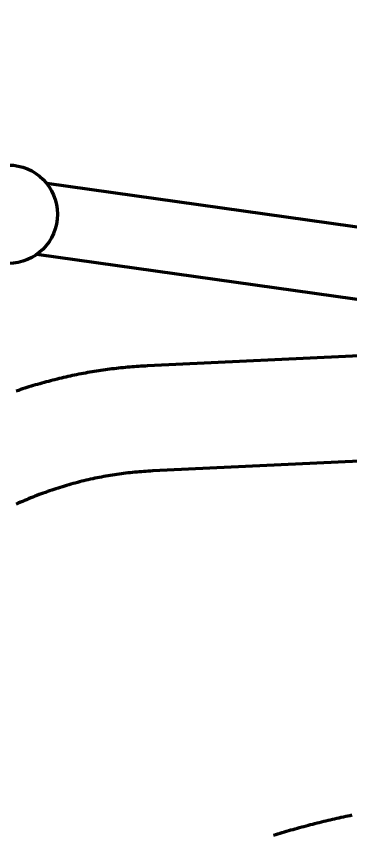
# Model space of a CAD drawing. Header units: millimetres. Extents: x 0 to 2382, y 0 to 420.
# Drawn here: x 280.6 to 288.08, y 327.1 to 345.38 of the extents above; entities that cross this region are included whole.
import ezdxf

# ---------------------------------------------------------------- set-up
doc = ezdxf.new("R2010")
doc.units = ezdxf.units.MM
doc.linetypes.add('IRAM-E-TRAZOS', pattern=[5, 4, -1])
for name, color, linetype, lineweight in [('01-VISIBLE', 7, 'CONTINUOUS', 70), ('02-OCULTA', 4, 'IRAM-E-TRAZOS', 35), ('08-FINA', 5, 'CONTINUOUS', 18)]:
    doc.layers.add(name, color=color, linetype=linetype, lineweight=lineweight)

msp = doc.modelspace()

# ---------------------------------------------------------------- linework, layer by layer
at = {"layer": '01-VISIBLE'}
for p, q in [((295.592, 339.638), (281.281, 341.649)), ((293.412, 338.329), (281.058, 340.065)), ((293.32, 338.039), (283.538, 337.574)), ((293.432, 335.691), (283.65, 335.226))]:
    msp.add_line(p, q, dxfattribs=at)
for points in [[(283.538, 337.574), (283.488, 337.571), (283.438, 337.568), (283.388, 337.565), (283.338, 337.562), (283.288, 337.559), (283.238, 337.555), (283.188, 337.551), (283.138, 337.547), (283.089, 337.543), (283.039, 337.538), (282.989, 337.533), (282.939, 337.528), (282.889, 337.523), (282.84, 337.517), (282.79, 337.511), (282.74, 337.505), (282.691, 337.499), (282.641, 337.492), (282.592, 337.486), (282.542, 337.479), (282.492, 337.472), (282.443, 337.464), (282.394, 337.456), (282.344, 337.448), (282.295, 337.44), (282.245, 337.432), (282.196, 337.423), (282.147, 337.415), (282.098, 337.405), (282.049, 337.396), (281.999, 337.387), (281.95, 337.377), (281.901, 337.367), (281.852, 337.357), (281.803, 337.346), (281.755, 337.335), (281.706, 337.324), (281.657, 337.313), (281.608, 337.302), (281.56, 337.29), (281.511, 337.279), (281.462, 337.266), (281.414, 337.254), (281.365, 337.242), (281.317, 337.229), (281.269, 337.216), (281.22, 337.203), (281.172, 337.189), (281.124, 337.176), (281.076, 337.162), (281.028, 337.148), (280.98, 337.133), (280.932, 337.119), (280.884, 337.104), (280.837, 337.089), (280.789, 337.074), (280.741, 337.058), (280.694, 337.043), (280.646, 337.027), (280.599, 337.011)], [(283.65, 335.226), (283.599, 335.224), (283.549, 335.221), (283.499, 335.218), (283.449, 335.214), (283.399, 335.21), (283.349, 335.206), (283.3, 335.202), (283.25, 335.197), (283.2, 335.192), (283.15, 335.187), (283.1, 335.182), (283.05, 335.176), (283.001, 335.169), (282.951, 335.163), (282.901, 335.156), (282.852, 335.149), (282.802, 335.142), (282.753, 335.134), (282.703, 335.126), (282.654, 335.118), (282.604, 335.109), (282.555, 335.1), (282.506, 335.091), (282.457, 335.081), (282.407, 335.072), (282.358, 335.062), (282.309, 335.051), (282.26, 335.04), (282.211, 335.03), (282.163, 335.018), (282.114, 335.007), (282.065, 334.995), (282.016, 334.983), (281.968, 334.97), (281.919, 334.957), (281.871, 334.944), (281.823, 334.931), (281.775, 334.917), (281.726, 334.904), (281.678, 334.889), (281.63, 334.875), (281.582, 334.86), (281.535, 334.845), (281.487, 334.83), (281.439, 334.814), (281.392, 334.798), (281.344, 334.782), (281.297, 334.765), (281.25, 334.749), (281.203, 334.732), (281.156, 334.714), (281.109, 334.697), (281.062, 334.679), (281.015, 334.661), (280.969, 334.642), (280.922, 334.624), (280.876, 334.605), (280.829, 334.585), (280.783, 334.566), (280.737, 334.546), (280.691, 334.526), (280.645, 334.506), (280.6, 334.485)], [(286.355, 327.09), (286.403, 327.105), (286.451, 327.119), (286.5, 327.134), (286.548, 327.148), (286.597, 327.163), (286.645, 327.177), (286.693, 327.191), (286.742, 327.205), (286.791, 327.219), (286.839, 327.233), (286.888, 327.246), (286.936, 327.26), (286.985, 327.273), (287.034, 327.286), (287.083, 327.299), (287.132, 327.312), (287.18, 327.325), (287.229, 327.337), (287.278, 327.35), (287.327, 327.362), (287.376, 327.374), (287.425, 327.386), (287.475, 327.398), (287.524, 327.41), (287.573, 327.421), (287.622, 327.433), (287.671, 327.444), (287.72, 327.455), (287.77, 327.466), (287.819, 327.477), (287.868, 327.488), (287.918, 327.499), (287.967, 327.51), (288.016, 327.521), (288.066, 327.531), (288.115, 327.542)]]:
    msp.add_lwpolyline(points, dxfattribs=at)
msp.add_circle((280.422, 340.962), 1.1, dxfattribs=at)
at = {"layer": '02-OCULTA'}
for p, q in [((296.204, 339.552), (281.281, 341.649)), ((295.982, 337.968), (281.058, 340.065))]:
    msp.add_line(p, q, dxfattribs=at)
msp.add_circle((280.422, 340.962), 1.1, dxfattribs=at)
msp.add_arc((280.422, 340.962), 1.1, -54.6582, 38.6582, dxfattribs=at)
msp.add_arc((280.422, 340.962), 1.1, -54.6582, 38.6582, dxfattribs=at)
at = {"layer": '08-FINA'}
msp.add_circle((288.95, 336.8), 18.417, dxfattribs=at)

doc.saveas('drawing.dxf')
